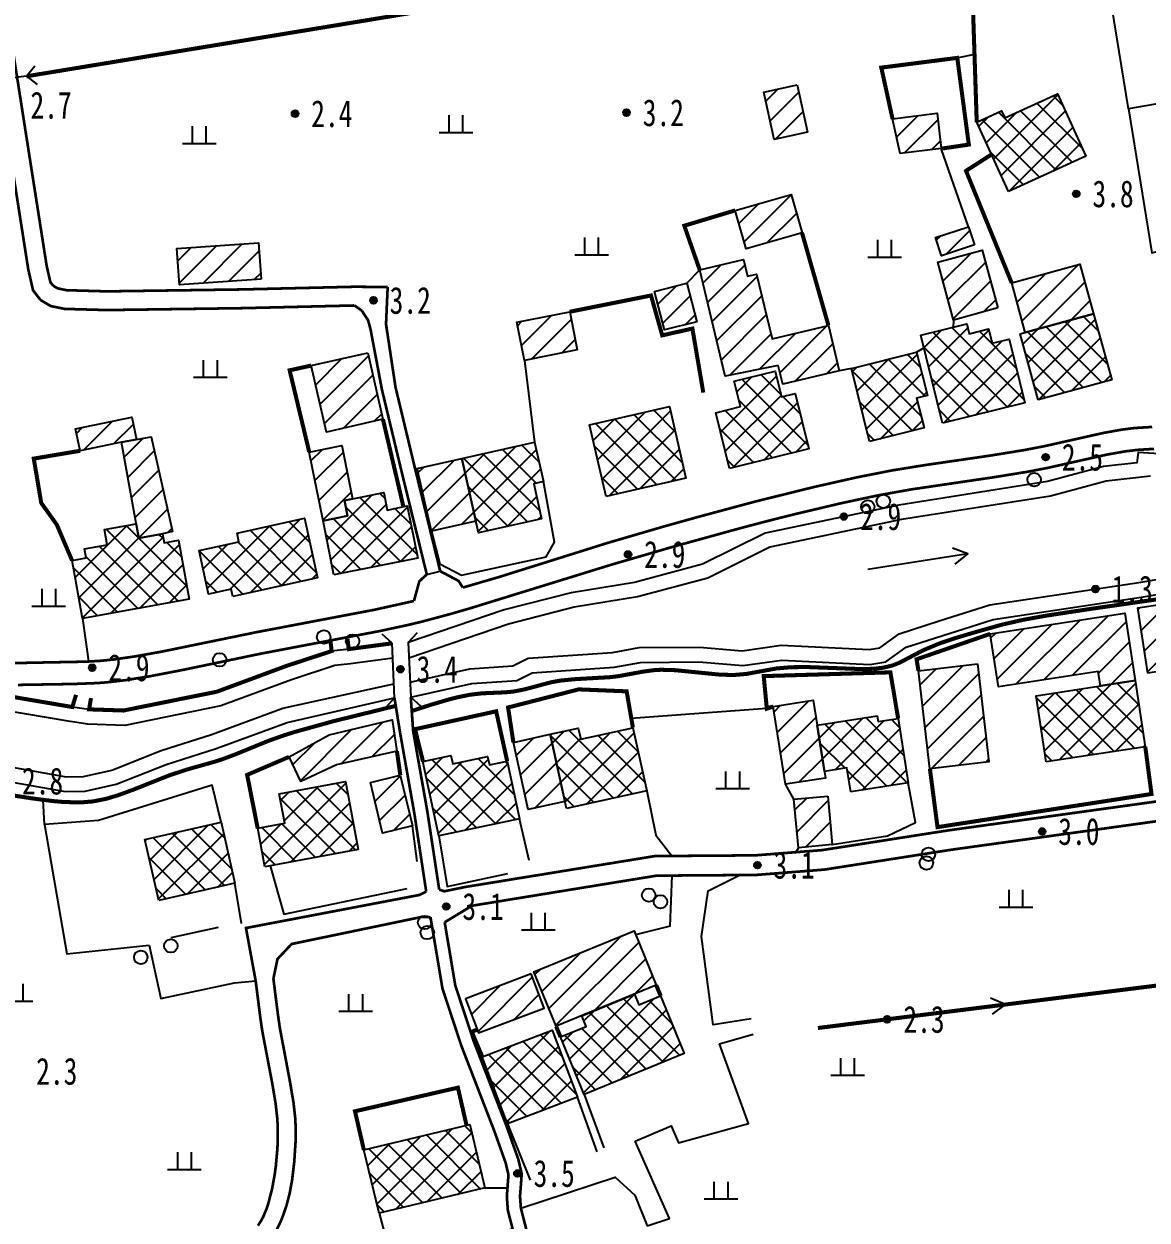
# Model space of a CAD drawing. Header units: metres. Extents: x 494039 to 619385, y 3351420 to 3402703.
# Drawn here: x 591315.2 to 591482, y 3392593.5 to 3392771.2 of the extents above; entities that cross this region are included whole.
import ezdxf
from ezdxf.enums import TextEntityAlignment as Align

# ---------------------------------------------------------------- set-up
doc = ezdxf.new("R2010")
doc.units = ezdxf.units.M
for name, pattern in [('2180', [0]), ('2430', [0]), ('2450', [0]), ('4410a', [0]), ('4430', [0]), ('8522', [0]), ('9610', [0])]:
    doc.linetypes.add(name, pattern=pattern)
for name, color, linetype in [('210100', 130, 'Continuous'), ('220200', 130, 'Continuous'), ('220900', 130, '2180'), ('261301', 141, 'Continuous'), ('310300', 8, 'Continuous'), ('310500', 8, 'Continuous'), ('380201', 8, '2430'), ('380202', 8, '2450'), ('420500', 8, 'Continuous'), ('430300', 8, 'Continuous'), ('440100', 8, 'Continuous'), ('440300', 8, '4430'), ('510301', 8, 'Continuous'), ('720100', 8, 'Continuous'), ('760202', 8, '8522'), ('810100', 8, '9610'), ('810302', 8, 'Continuous')]:
    doc.layers.add(name, color=color, linetype=linetype)
pattern_1 = [(45, (0, 0), (-1.767766953, 1.767766953), []), (135, (0, 0), (-1.767766953, -1.767766953), [])]
pattern_2 = [(45, (0, 0), (-1.767766953, 1.767766953), [])]

# ---------------------------------------------------------------- blocks, each defined once
blk = doc.blocks.new('gc170')
at = {"linetype": 'Continuous'}
blk.add_circle((0, 0), 0.5, dxfattribs=at)
blk = doc.blocks.new('gu')
at = {"flags": 128}
for points in [[(3.75, 0), (-3.75, 0)], [(2.711, -0.6), (3.75, 0), (3.75, 0), (2.711, 0.6)]]:
    blk.add_lwpolyline(points, dxfattribs=at)
blk = doc.blocks.new('p_point')
for radius in [0.25, 0.2, 0.15, 0.1, 0.05]:
    blk.add_circle((0, 0), radius)
blk.add_point((0, 0))
blk = doc.blocks.new('vm')
at = {"linetype": 'Continuous'}
for p, q in [((-0.5, 0), (-0.5, 1.3)), ((0.5, 1.3), (0.5, 0)), ((1.25, 0), (-1.25, 0))]:
    blk.add_line(p, q, dxfattribs=at)
blk = doc.blocks.new('1-3&1-4')
at = {"layer": '310300', "linetype": 'Continuous'}
h = blk.add_hatch(dxfattribs=at)
h.set_pattern_fill('ANSI31', color=8, scale=20, style=0)
h.set_pattern_definition(pattern_2)
h.paths.add_polyline_path([(591429.9775, 3392762.1086), (591431.5265, 3392755.093), (591426.5892, 3392754.0029), (591425.0402, 3392761.0185)])
h = blk.add_hatch(dxfattribs=at)
h.set_pattern_fill('ANSI31', color=8, scale=20, style=0)
h.set_pattern_definition(pattern_2)
h.paths.add_polyline_path([(591451.3815, 3392752.6214), (591445.3096, 3392751.9119), (591444.1626, 3392757.0342), (591450.7637, 3392757.9084)])
h = blk.add_hatch(dxfattribs=at)
h.set_pattern_fill('ANSI31', color=8, scale=20, style=0)
h.set_pattern_definition(pattern_2)
h.paths.add_polyline_path([(591430.7201, 3392740.1102), (591422.4271, 3392737.7337), (591420.7889, 3392743.4505), (591429.0819, 3392745.8269)])
h = blk.add_hatch(dxfattribs=at)
h.set_pattern_fill('ANSI31', color=8, scale=20, style=0)
h.set_pattern_definition(pattern_2)
h.paths.add_polyline_path([(591456.3212, 3392738.3217), (591451.4152, 3392736.7131), (591450.5279, 3392739.4191), (591455.434, 3392741.0277)])
h = blk.add_hatch(dxfattribs=at)
h.set_pattern_fill('ANSI31', color=8, scale=20, style=0)
h.set_pattern_definition(pattern_2)
h.paths.add_polyline_path([(591350.3838, 3392733.2399), (591338.235, 3392732.4117), (591337.8668, 3392737.8134), (591350.0155, 3392738.6416)])
h = blk.add_hatch(dxfattribs=at)
h.set_pattern_fill('ANSI31', color=8, scale=20, style=0)
h.set_pattern_definition(pattern_2)
h.paths.add_polyline_path([(591427.1808, 3392720.4188), (591419.2921, 3392718.8261), (591415.5241, 3392734.6), (591422.0128, 3392736.15), (591422.6061, 3392733.6661), (591423.9637, 3392733.9903), (591426.2652, 3392724.3555), (591434.6395, 3392726.3559), (591436.2439, 3392719.6392), (591427.8462, 3392717.6332)])
h = blk.add_hatch(dxfattribs=at)
h.set_pattern_fill('ANSI31', color=8, scale=20, style=0)
h.set_pattern_definition(pattern_2)
h.paths.add_polyline_path([(591459.8114, 3392728.9576), (591453.1977, 3392727.1635), (591450.8721, 3392735.7366), (591457.4858, 3392737.5307)])
h = blk.add_hatch(dxfattribs=at)
h.set_pattern_fill('ANSI31', color=8, scale=20, style=0)
h.set_pattern_definition(pattern_2)
h.paths.add_polyline_path([(591474.0155, 3392728.1), (591463.8799, 3392725.3169), (591461.8579, 3392732.6806), (591471.9935, 3392735.4637)])
h = blk.add_hatch(dxfattribs=at)
h.set_pattern_fill('ANSI31', color=8, scale=20, style=0)
h.set_pattern_definition(pattern_2)
h.paths.add_polyline_path([(591413.6115, 3392732.6437), (591415.0879, 3392726.9207), (591410.3009, 3392725.6858), (591408.8244, 3392731.4088)])
h = blk.add_hatch(dxfattribs=at)
h.set_pattern_fill('ANSI31', color=8, scale=20, style=0)
h.set_pattern_definition(pattern_2)
h.paths.add_polyline_path([(591397.3352, 3392722.7388), (591389.4854, 3392721.1783), (591388.3613, 3392726.8328), (591396.2111, 3392728.3933)])
h = blk.add_hatch(dxfattribs=at)
h.set_pattern_fill('ANSI31', color=8, scale=20, style=0)
h.set_pattern_definition(pattern_2)
h.paths.add_polyline_path([(591366.2292, 3392722.3094), (591368.476, 3392712.4165), (591360.0844, 3392710.5106), (591357.8376, 3392720.4035)])
h = blk.add_hatch(dxfattribs=at)
h.set_pattern_fill('ANSI31', color=8, scale=20, style=0)
h.set_pattern_definition(pattern_2)
h.paths.add_polyline_path([(591331.8717, 3392709.41), (591329.6253, 3392709.0015), (591323.5024, 3392707.741), (591322.8271, 3392711.0213), (591331.1858, 3392712.742)])
h = blk.add_hatch(dxfattribs=at)
h.set_pattern_fill('ANSI31', color=8, scale=20, style=0)
h.set_pattern_definition(pattern_2)
h.paths.add_polyline_path([(591332.2132, 3392694.7725), (591329.6253, 3392709.0015), (591334.0479, 3392709.8058), (591337.2306, 3392695.754), (591335.7246, 3392695.4111)])
h = blk.add_hatch(dxfattribs=at)
h.set_pattern_fill('ANSI31', color=8, scale=20, style=0)
h.set_pattern_definition(pattern_2)
h.paths.add_polyline_path([(591362.7673, 3392700.3659), (591363.227, 3392698.0734), (591359.5755, 3392697.3412), (591357.527, 3392707.5569), (591362.3447, 3392708.523), (591363.9335, 3392700.5998)])
h = blk.add_hatch(dxfattribs=at)
h.set_pattern_fill('ANSI31', color=8, scale=20, style=0)
h.set_pattern_definition(pattern_2)
h.paths.add_polyline_path([(591382.2657, 3392697.2934), (591375.6615, 3392695.8161), (591373.5807, 3392705.118), (591380.1849, 3392706.5953)])
h = blk.add_hatch(dxfattribs=at)
h.set_pattern_fill('ANSI31', color=8, scale=20, style=0)
h.set_pattern_definition(pattern_2)
h.paths.add_polyline_path([(591482.1015, 3392674.7248), (591480.6136, 3392684.4135), (591490.361, 3392685.9105), (591491.6707, 3392677.3824), (591485.7191, 3392676.4684), (591485.8973, 3392675.3078)])
h = blk.add_hatch(dxfattribs=at)
h.set_pattern_fill('ANSI31', color=8, scale=20, style=0)
h.set_pattern_definition(pattern_2)
h.paths.add_polyline_path([(591475.0377, 3392672.8091), (591474.7037, 3392674.9805), (591459.8809, 3392672.7), (591458.6735, 3392680.548), (591478.6438, 3392683.6204), (591480.1853, 3392673.6011)])
h = blk.add_hatch(dxfattribs=at)
h.set_pattern_fill('ANSI31', color=8, scale=20, style=0)
h.set_pattern_definition(pattern_2)
h.paths.add_polyline_path([(591456.7553, 3392676.0799), (591458.4574, 3392661.5203), (591449.7114, 3392660.4979), (591448.0093, 3392675.0575)])
h = blk.add_hatch(dxfattribs=at)
h.set_pattern_fill('ANSI31', color=8, scale=20, style=0)
h.set_pattern_definition(pattern_2)
h.paths.add_polyline_path([(591432.9557, 3392666.9863), (591434.1873, 3392659.1234), (591428.2672, 3392658.1962), (591426.4551, 3392669.7656), (591432.3751, 3392670.6929)])
h = blk.add_hatch(dxfattribs=at)
h.set_pattern_fill('ANSI31', color=8, scale=20, style=0)
h.set_pattern_definition(pattern_2)
h.paths.add_polyline_path([(591354.5342, 3392662.2726), (591360.5068, 3392665.5496), (591369.8371, 3392667.7535), (591370.5481, 3392663.1249), (591361.5824, 3392661.0896), (591356.2915, 3392658.6092)])
h = blk.add_hatch(dxfattribs=at)
h.set_pattern_fill('ANSI31', color=8, scale=20, style=0)
h.set_pattern_definition(pattern_2)
h.paths.add_polyline_path([(591393.3085, 3392665.6297), (591395.5104, 3392655.6356), (591390.0494, 3392654.4324), (591387.8475, 3392664.4265)])
h = blk.add_hatch(dxfattribs=at)
h.set_pattern_fill('ANSI31', color=8, scale=20, style=0)
h.set_pattern_definition(pattern_2)
h.paths.add_polyline_path([(591371.0535, 3392659.5555), (591372.8757, 3392652.0419), (591368.4276, 3392650.9631), (591366.6054, 3392658.4768)])
h = blk.add_hatch(dxfattribs=at)
h.set_pattern_fill('ANSI31', color=8, scale=20, style=0)
h.set_pattern_definition(pattern_2)
h.paths.add_polyline_path([(591434.5373, 3392656.4459), (591435.2145, 3392649.2438), (591430.1956, 3392648.7719), (591429.5184, 3392655.974)])
h = blk.add_hatch(dxfattribs=at)
h.set_pattern_fill('ANSI31', color=8, scale=20, style=0)
h.set_pattern_definition(pattern_2)
h.paths.add_polyline_path([(591394.1971, 3392622.248), (591390.8846, 3392630.3387), (591405.7631, 3392636.4304), (591409.0757, 3392628.3397)])
h = blk.add_hatch(dxfattribs=at)
h.set_pattern_fill('ANSI31', color=8, scale=20, style=0)
h.set_pattern_definition(pattern_2)
h.paths.add_polyline_path([(591390.4688, 3392630.0273), (591380.745, 3392626.3553), (591382.6706, 3392621.2562), (591392.3943, 3392624.9282)])
at = {"layer": '310500', "linetype": 'Continuous'}
h = blk.add_hatch(dxfattribs=at)
h.set_pattern_fill('ANSI37', color=8, scale=20, style=0)
h.set_pattern_definition(pattern_1)
h.paths.add_polyline_path([(591461.367, 3392746.2691), (591456.6659, 3392756.5478), (591460.3554, 3392758.2353), (591460.8351, 3392757.1864), (591468.6387, 3392760.7554), (591472.8601, 3392751.5256)])
h = blk.add_hatch(dxfattribs=at)
h.set_pattern_fill('ANSI37', color=8, scale=20, style=0)
h.set_pattern_definition(pattern_1)
h.paths.add_polyline_path([(591465.7943, 3392715.3053), (591463.1038, 3392725.1038), (591474.0155, 3392728.1), (591476.706, 3392718.3016)])
h = blk.add_hatch(dxfattribs=at)
h.set_pattern_fill('ANSI37', color=8, scale=20, style=0)
h.set_pattern_definition(pattern_1)
h.paths.add_polyline_path([(591451.5983, 3392711.8248), (591448.3446, 3392724.8932), (591455.2005, 3392726.6001), (591455.5654, 3392725.1343), (591458.4304, 3392725.8476), (591458.9594, 3392723.723), (591461.4638, 3392724.3465), (591463.8235, 3392714.8685)])
h = blk.add_hatch(dxfattribs=at)
h.set_pattern_fill('ANSI37', color=8, scale=20, style=0)
h.set_pattern_definition(pattern_1)
h.paths.add_polyline_path([(591440.7629, 3392709.1271), (591438.0655, 3392719.9615), (591447.7329, 3392722.3683), (591449.3293, 3392715.9564), (591447.7367, 3392715.5599), (591448.8377, 3392711.1375)])
h = blk.add_hatch(dxfattribs=at)
h.set_pattern_fill('ANSI37', color=8, scale=20, style=0)
h.set_pattern_definition(pattern_1)
h.paths.add_polyline_path([(591419.9293, 3392705.1332), (591417.8988, 3392713.404), (591421.5921, 3392714.3107), (591420.6606, 3392718.105), (591426.708, 3392719.5897), (591427.6459, 3392715.7693), (591429.7043, 3392716.2747), (591431.7284, 3392708.03)])
h = blk.add_hatch(dxfattribs=at)
h.set_pattern_fill('ANSI37', color=8, scale=20, style=0)
h.set_pattern_definition(pattern_1)
h.paths.add_polyline_path([(591401.6028, 3392700.9528), (591399.1592, 3392711.575), (591411.0212, 3392714.3038), (591413.4648, 3392703.6816)])
h = blk.add_hatch(dxfattribs=at)
h.set_pattern_fill('ANSI37', color=8, scale=20, style=0)
h.set_pattern_definition(pattern_1)
h.paths.add_polyline_path([(591380.1849, 3392706.5953), (591390.9982, 3392709.0142), (591392.3079, 3392703.1591), (591390.8656, 3392702.8364), (591392.0285, 3392697.638), (591382.6576, 3392695.5417)])
h = blk.add_hatch(dxfattribs=at)
h.set_pattern_fill('ANSI37', color=8, scale=20, style=0)
h.set_pattern_definition(pattern_1)
h.paths.add_polyline_path([(591361.1883, 3392689.2987), (591359.5755, 3392697.3412), (591363.227, 3392698.0734), (591362.7673, 3392700.3659), (591368.6046, 3392701.5364), (591369.124, 3392698.9462), (591372.0904, 3392699.541), (591373.6434, 3392691.7963)])
h = blk.add_hatch(dxfattribs=at)
h.set_pattern_fill('ANSI37', color=8, scale=20, style=0)
h.set_pattern_definition(pattern_1)
h.paths.add_polyline_path([(591323.869, 3392682.8398), (591322.303, 3392691.4501), (591324.3749, 3392691.8269), (591324.1299, 3392693.1735), (591327.5374, 3392693.7932), (591327.1258, 3392696.0563), (591331.8243, 3392696.9108), (591332.2132, 3392694.7725), (591335.7246, 3392695.4111), (591335.9693, 3392694.0658), (591338.1067, 3392694.4546), (591339.6957, 3392685.7183)])
h = blk.add_hatch(dxfattribs=at)
h.set_pattern_fill('ANSI37', color=8, scale=20, style=0)
h.set_pattern_definition(pattern_1)
h.paths.add_polyline_path([(591346.1914, 3392686.1032), (591345.9506, 3392687.1938), (591342.5889, 3392686.4517), (591341.1641, 3392692.9063), (591347.082, 3392694.2127), (591346.7981, 3392695.4989), (591356.8159, 3392697.7102), (591358.7654, 3392688.8788)])
h = blk.add_hatch(dxfattribs=at)
h.set_pattern_fill('ANSI37', color=8, scale=20, style=0)
h.set_pattern_definition(pattern_1)
h.paths.add_polyline_path([(591466.9793, 3392661.5233), (591465.4695, 3392671.3371), (591480.1853, 3392673.6011), (591481.6951, 3392663.7873)])
h = blk.add_hatch(dxfattribs=at)
h.set_pattern_fill('ANSI37', color=8, scale=20, style=0)
h.set_pattern_definition(pattern_1)
h.paths.add_polyline_path([(591437.9445, 3392657.0581), (591437.3832, 3392660.6417), (591434.0317, 3392660.1168), (591432.9557, 3392666.9863), (591441.8825, 3392668.3845), (591442.0181, 3392667.5188), (591444.988, 3392667.9839), (591446.4897, 3392658.3965)])
h = blk.add_hatch(dxfattribs=at)
h.set_pattern_fill('ANSI37', color=8, scale=20, style=0)
h.set_pattern_definition(pattern_1)
h.paths.add_polyline_path([(591395.7414, 3392654.5873), (591393.3085, 3392665.6297), (591397.4812, 3392666.5491), (591397.8447, 3392664.8996), (591405.6019, 3392666.6087), (591407.6714, 3392657.2158)])
h = blk.add_hatch(dxfattribs=at)
h.set_pattern_fill('ANSI37', color=8, scale=20, style=0)
h.set_pattern_definition(pattern_1)
h.paths.add_polyline_path([(591376.7607, 3392650.5352), (591374.4213, 3392661.5894), (591378.5807, 3392662.4697), (591378.8375, 3392661.2566), (591384.0208, 3392662.3535), (591384.2924, 3392661.0705), (591386.9281, 3392661.6283), (591388.7393, 3392653.0703)])
h = blk.add_hatch(dxfattribs=at)
h.set_pattern_fill('ANSI37', color=8, scale=20, style=0)
h.set_pattern_definition(pattern_1)
h.paths.add_polyline_path([(591350.9432, 3392645.9371), (591349.872, 3392651.6652), (591353.8949, 3392652.4175), (591353.0771, 3392656.7908), (591362.8909, 3392658.6261), (591364.7799, 3392648.5246)])
h = blk.add_hatch(dxfattribs=at)
h.set_pattern_fill('ANSI37', color=8, scale=20, style=0)
h.set_pattern_definition(pattern_1)
h.paths.add_polyline_path([(591335.1819, 3392640.9437), (591333.1317, 3392650.0224), (591344.4328, 3392652.5744), (591346.483, 3392643.4957)])
h = blk.add_hatch(dxfattribs=at)
h.set_pattern_fill('ANSI37', color=8, scale=20, style=0)
h.set_pattern_definition(pattern_1)
h.paths.add_polyline_path([(591398.3505, 3392612.1036), (591394.8425, 3392620.6718), (591398.6486, 3392622.2301), (591398.0032, 3392623.8064), (591405.8214, 3392627.0074), (591406.4668, 3392625.4311), (591409.721, 3392626.7635), (591413.2291, 3392618.1953)])
h = blk.add_hatch(dxfattribs=at)
h.set_pattern_fill('ANSI37', color=8, scale=20, style=0)
h.set_pattern_definition(pattern_1)
h.paths.add_polyline_path([(591397.3864, 3392611.7089), (591386.9869, 3392607.7817), (591383.2313, 3392617.7267), (591393.6308, 3392621.6539)])
h = blk.add_hatch(dxfattribs=at)
h.set_pattern_fill('ANSI37', color=8, scale=20, style=0)
h.set_pattern_definition(pattern_1)
h.paths.add_polyline_path([(591383.6293, 3392598.2327), (591367.8902, 3392594.4734), (591365.6414, 3392603.8883), (591381.3806, 3392607.6476)])
at = {"layer": '210100', "color": 141, "linetype": 'Continuous', "flags": 128}
for points in [[(591369.9207, 3392676.9339), (591363.6568, 3392676.0976), (591361.33, 3392675.8296), (591354.9038, 3392673.721), (591344.417, 3392669.8342), (591330.1248, 3392666.9539), (591324.6376, 3392667.1374), (591322.0035, 3392667.5082), (591311.7843, 3392669.2402), (591306.0108, 3392668.7735), (591291.3622, 3392666.4161), (591282.6309, 3392666.9159), (591273.9683, 3392665.1404), (591255.2842, 3392664.435), (591253.0098, 3392664.9128), (591247.5099, 3392666.3405), (591247.8985, 3392668.1393), (591239.8825, 3392671.631), (591233.6925, 3392677.5109), (591228.8373, 3392700.7361), (591231.0941, 3392705.8697), (591232.0724, 3392712.6836)], [(591372.5041, 3392673.376), (591381.3587, 3392675.3754), (591387.76, 3392675.8044), (591390.0321, 3392676.9442), (591402.5722, 3392677.7968), (591406.5383, 3392678.4997), (591415.4736, 3392678.5906), (591421.8424, 3392678.0432), (591427.6076, 3392678.8578), (591440.6881, 3392678.2219), (591442.2847, 3392678.4793), (591445.1588, 3392680.5357), (591451.084, 3392682.464), (591458.5925, 3392684.8351), (591480.7269, 3392688.1772), (591499.3953, 3392691.3508)], [(591482.4707, 3392703.9857), (591475.8874, 3392703.2453), (591467.6176, 3392701.008), (591445.4719, 3392697.5158), (591425.9472, 3392693.4199), (591416.738, 3392688.8412), (591406.296, 3392686.0369), (591396.8627, 3392684.5077), (591387.1066, 3392682.0012), (591372.3434, 3392676.959)], [(591244.7539, 3392656.685), (591254.0573, 3392659.4283), (591276.469, 3392661.8723), (591286.0298, 3392661.4291), (591290.9651, 3392660.5753), (591306.1883, 3392662.0473), (591321.4333, 3392659.3125), (591324.0054, 3392659.3538), (591328.2193, 3392660.3143), (591335.528, 3392663.2061), (591343.0058, 3392665.6068), (591353.6047, 3392669.5138), (591370.0915, 3392673.1258)]]:
    blk.add_lwpolyline(points, dxfattribs=at)
at = {"layer": '220200', "color": 141, "linetype": 'Continuous', "const_width": 0.6, "flags": 128}
for points in [[(591610.5376, 3392804.6706), (591608.8585, 3392780.144), (591548.1343, 3392778.0917), (591539.9577, 3392777.5614), (591540.6008, 3392792.4112), (591468.6943, 3392788.2431), (591416.573, 3392780.0134), (591315.5323, 3392763.3715)], [(591505.5704, 3392622.009), (591493.2359, 3392619.4966), (591492.1349, 3392629.3979), (591433.0763, 3392621.9983)]]:
    blk.add_lwpolyline(points, dxfattribs=at)
at = {"layer": '220900', "color": 141, "linetype": 'Continuous'}
for q in [(591316.7618, 3392764.949), (591317.1098, 3392762.142)]:
    blk.add_line((591315.5323, 3392763.3715), q, dxfattribs=at)
at = {"layer": '220900', "color": 141, "linetype": '2180', "elevation": 2.7949, "flags": 128}
blk.add_lwpolyline([(591315.5323, 3392763.3715), (591310.7351, 3392762.7767)], dxfattribs=at)
at = {"layer": '310300', "color": 8, "linetype": 'Continuous', "flags": 128}
for points, elevation in [([(591429.9775, 3392762.1086), (591431.5265, 3392755.093), (591426.5892, 3392754.0029), (591425.0402, 3392761.0185)], 6.5126), ([(591430.7201, 3392740.1102), (591422.4271, 3392737.7337), (591420.7889, 3392743.4505), (591429.0819, 3392745.8269)], 6.7105), ([(591456.3212, 3392738.3217), (591451.4152, 3392736.7131), (591450.5279, 3392739.4191), (591455.434, 3392741.0277)], 6.5126), ([(591459.8114, 3392728.9576), (591453.1977, 3392727.1635), (591450.8721, 3392735.7366), (591457.4858, 3392737.5307)], 6.5126), ([(591413.6115, 3392732.6437), (591415.0879, 3392726.9207), (591410.3009, 3392725.6858), (591408.8244, 3392731.4088)], 6.5364), ([(591362.7673, 3392700.3659), (591363.227, 3392698.0734), (591359.5755, 3392697.3412), (591357.527, 3392707.5569), (591362.3447, 3392708.523), (591363.9335, 3392700.5998)], 7.0305), ([(591382.2657, 3392697.2934), (591375.6615, 3392695.8161), (591373.5807, 3392705.118), (591380.1849, 3392706.5953)], 6.9055), ([(591456.7553, 3392676.0799), (591458.4574, 3392661.5203), (591449.7114, 3392660.4979), (591448.0093, 3392675.0575)], 6.5587), ([(591371.0535, 3392659.5555), (591372.8757, 3392652.0419), (591368.4276, 3392650.9631), (591366.6054, 3392658.4768)], 6.3827), ([(591394.1971, 3392622.248), (591390.8846, 3392630.3387), (591405.7631, 3392636.4304), (591409.0757, 3392628.3397)], 6.9041), ([(591390.4688, 3392630.0273), (591380.745, 3392626.3553), (591382.6706, 3392621.2562), (591392.3943, 3392624.9282)], 6.4815)]:
    blk.add_lwpolyline(points, close=True, dxfattribs=dict(at, elevation=elevation))
for points in [[(591451.3815, 3392752.6214), (591445.3096, 3392751.9119), (591444.1626, 3392757.0342), (591450.7637, 3392757.9084)], [(591350.3838, 3392733.2399), (591338.235, 3392732.4117), (591337.8668, 3392737.8134), (591350.0155, 3392738.6416)], [(591427.1808, 3392720.4188), (591419.2921, 3392718.8261), (591415.5241, 3392734.6), (591422.0128, 3392736.15), (591422.6061, 3392733.6661), (591423.9637, 3392733.9903), (591426.2652, 3392724.3555), (591434.6395, 3392726.3559), (591436.2439, 3392719.6392), (591427.8462, 3392717.6332)], [(591474.0155, 3392728.1), (591463.8799, 3392725.3169), (591461.8579, 3392732.6806), (591471.9935, 3392735.4637)], [(591397.3352, 3392722.7388), (591389.4854, 3392721.1783), (591388.3613, 3392726.8328), (591396.2111, 3392728.3933)], [(591366.2292, 3392722.3094), (591368.476, 3392712.4165), (591360.0844, 3392710.5106), (591357.8376, 3392720.4035)], [(591331.8717, 3392709.41), (591329.6253, 3392709.0015), (591323.5024, 3392707.741), (591322.8271, 3392711.0213), (591331.1858, 3392712.742)], [(591332.2132, 3392694.7725), (591329.6253, 3392709.0015), (591334.0479, 3392709.8058), (591337.2306, 3392695.754), (591335.7246, 3392695.4111)], [(591482.1015, 3392674.7248), (591480.6136, 3392684.4135), (591490.361, 3392685.9105), (591491.6707, 3392677.3824), (591485.7191, 3392676.4684), (591485.8973, 3392675.3078)], [(591475.0377, 3392672.8091), (591474.7037, 3392674.9805), (591459.8809, 3392672.7), (591458.6735, 3392680.548), (591478.6438, 3392683.6204), (591480.1853, 3392673.6011)], [(591432.9557, 3392666.9863), (591434.1873, 3392659.1234), (591428.2672, 3392658.1962), (591426.4551, 3392669.7656), (591432.3751, 3392670.6929)], [(591354.5342, 3392662.2726), (591360.5068, 3392665.5496), (591369.8371, 3392667.7535), (591370.5481, 3392663.1249), (591361.5824, 3392661.0896), (591356.2915, 3392658.6092)], [(591393.3085, 3392665.6297), (591395.5104, 3392655.6356), (591390.0494, 3392654.4324), (591387.8475, 3392664.4265)], [(591434.5373, 3392656.4459), (591435.2145, 3392649.2438), (591430.1956, 3392648.7719), (591429.5184, 3392655.974)]]:
    blk.add_lwpolyline(points, close=True, dxfattribs=at)
at = {"layer": '310500', "color": 8, "linetype": 'Continuous', "flags": 128}
for points in [[(591461.367, 3392746.2691), (591456.6659, 3392756.5478), (591460.3554, 3392758.2353), (591460.8351, 3392757.1864), (591468.6387, 3392760.7554), (591472.8601, 3392751.5256)], [(591451.5983, 3392711.8248), (591448.3446, 3392724.8932), (591455.2005, 3392726.6001), (591455.5654, 3392725.1343), (591458.4304, 3392725.8476), (591458.9594, 3392723.723), (591461.4638, 3392724.3465), (591463.8235, 3392714.8685)], [(591440.7629, 3392709.1271), (591438.0655, 3392719.9615), (591447.7329, 3392722.3683), (591449.3293, 3392715.9564), (591447.7367, 3392715.5599), (591448.8377, 3392711.1375)], [(591419.9293, 3392705.1332), (591417.8988, 3392713.404), (591421.5921, 3392714.3107), (591420.6606, 3392718.105), (591426.708, 3392719.5897), (591427.6459, 3392715.7693), (591429.7043, 3392716.2747), (591431.7284, 3392708.03)], [(591401.6028, 3392700.9528), (591399.1592, 3392711.575), (591411.0212, 3392714.3038), (591413.4648, 3392703.6816)], [(591376.7607, 3392650.5352), (591374.4213, 3392661.5894), (591378.5807, 3392662.4697), (591378.8375, 3392661.2566), (591384.0208, 3392662.3535), (591384.2924, 3392661.0705), (591386.9281, 3392661.6283), (591388.7393, 3392653.0703)], [(591350.9432, 3392645.9371), (591349.872, 3392651.6652), (591353.8949, 3392652.4175), (591353.0771, 3392656.7908), (591362.8909, 3392658.6261), (591364.7799, 3392648.5246)], [(591335.1819, 3392640.9437), (591333.1317, 3392650.0224), (591344.4328, 3392652.5744), (591346.483, 3392643.4957)], [(591398.3505, 3392612.1036), (591394.8425, 3392620.6718), (591398.6486, 3392622.2301), (591398.0032, 3392623.8064), (591405.8214, 3392627.0074), (591406.4668, 3392625.4311), (591409.721, 3392626.7635), (591413.2291, 3392618.1953)], [(591397.3864, 3392611.7089), (591386.9869, 3392607.7817), (591383.2313, 3392617.7267), (591393.6308, 3392621.6539)]]:
    blk.add_lwpolyline(points, close=True, dxfattribs=at)
for points, elevation in [([(591465.7943, 3392715.3053), (591463.1038, 3392725.1038), (591474.0155, 3392728.1), (591476.706, 3392718.3016)], 11.4784), ([(591380.1849, 3392706.5953), (591390.9982, 3392709.0142), (591392.3079, 3392703.1591), (591390.8656, 3392702.8364), (591392.0285, 3392697.638), (591382.6576, 3392695.5417)], 14.7216), ([(591361.1883, 3392689.2987), (591359.5755, 3392697.3412), (591363.227, 3392698.0734), (591362.7673, 3392700.3659), (591368.6046, 3392701.5364), (591369.124, 3392698.9462), (591372.0904, 3392699.541), (591373.6434, 3392691.7963)], 14.7216), ([(591323.869, 3392682.8398), (591322.303, 3392691.4501), (591324.3749, 3392691.8269), (591324.1299, 3392693.1735), (591327.5374, 3392693.7932), (591327.1258, 3392696.0563), (591331.8243, 3392696.9108), (591332.2132, 3392694.7725), (591335.7246, 3392695.4111), (591335.9693, 3392694.0658), (591338.1067, 3392694.4546), (591339.6957, 3392685.7183)], 11.9235), ([(591346.1914, 3392686.1032), (591345.9506, 3392687.1938), (591342.5889, 3392686.4517), (591341.1641, 3392692.9063), (591347.082, 3392694.2127), (591346.7981, 3392695.4989), (591356.8159, 3392697.7102), (591358.7654, 3392688.8788)], 11.9235), ([(591466.9793, 3392661.5233), (591465.4695, 3392671.3371), (591480.1853, 3392673.6011), (591481.6951, 3392663.7873)], 14.9717), ([(591437.9445, 3392657.0581), (591437.3832, 3392660.6417), (591434.0317, 3392660.1168), (591432.9557, 3392666.9863), (591441.8825, 3392668.3845), (591442.0181, 3392667.5188), (591444.988, 3392667.9839), (591446.4897, 3392658.3965)], 13.7884), ([(591395.7414, 3392654.5873), (591393.3085, 3392665.6297), (591397.4812, 3392666.5491), (591397.8447, 3392664.8996), (591405.6019, 3392666.6087), (591407.6714, 3392657.2158)], 11.8565), ([(591383.6293, 3392598.2327), (591367.8902, 3392594.4734), (591365.6414, 3392603.8883), (591381.3806, 3392607.6476)], 11.4159)]:
    blk.add_lwpolyline(points, close=True, dxfattribs=dict(at, elevation=elevation))
at = {"layer": '380201', "color": 8, "linetype": '2430', "const_width": 0.6, "flags": 128}
for points in [[(591456.9412, 3392775.5332), (591457.057, 3392773.7306), (591456.1039, 3392773.5757), (591456.6659, 3392756.5478)], [(591451.3815, 3392752.6214), (591455.4885, 3392753.225), (591453.7744, 3392766.1065), (591442.4905, 3392764.6592), (591444.1626, 3392757.0342)], [(591458.8563, 3392751.7586), (591455.0731, 3392749.3285), (591461.8579, 3392732.6806)], [(591420.7889, 3392743.4505), (591413.2312, 3392741.1771), (591415.5241, 3392734.6)], [(591434.6395, 3392726.3559), (591430.7201, 3392740.1102)], [(591323.5024, 3392707.741), (591316.6149, 3392706.5817), (591317.7241, 3392699.9921), (591320.0327, 3392696.7681), (591322.303, 3392691.4501)], [(591325.1097, 3392671.002), (591324.8283, 3392669.3322), (591329.9418, 3392669.1612), (591343.8137, 3392671.9569), (591354.1783, 3392675.7983), (591360.8564, 3392677.9896), (591360.6608, 3392679.5823)], [(591458.6735, 3392680.548), (591447.7294, 3392676.7685), (591448.0093, 3392675.0575)], [(591444.988, 3392667.9839), (591443.8427, 3392674.8294), (591425.029, 3392674.2706), (591425.4879, 3392669.4383), (591426.4551, 3392669.7656)], [(591371.0535, 3392659.5555), (591370.5481, 3392663.1249)], [(591449.7114, 3392660.4979), (591450.8396, 3392651.8359), (591482.6229, 3392656.7597), (591481.6951, 3392663.7873)], [(591354.5342, 3392662.2726), (591348.3054, 3392659.6001), (591349.872, 3392651.6652)]]:
    blk.add_lwpolyline(points, dxfattribs=at)
for points, elevation in [([(591416.0543, 3392716.3846), (591414.4331, 3392725.8972), (591409.9534, 3392724.8872), (591408.2889, 3392730.8079), (591396.2111, 3392728.3933)], 6.5364), ([(591357.8376, 3392720.4035), (591354.6155, 3392719.6968), (591357.527, 3392707.5569)], 6.9055), ([(591371.5164, 3392699.4259), (591368.476, 3392712.4165)], 6.9948), ([(591363.2183, 3392679.8192), (591363.3854, 3392678.2809), (591369.8218, 3392679.1402)], 4.3708), ([(591405.6019, 3392666.6087), (591404.6649, 3392672.0082), (591397.541, 3392672.3012), (591387.0621, 3392669.6079), (591387.8475, 3392664.4265)], 5.3036), ([(591272.5947, 3392667.9441), (591282.4702, 3392669.1287), (591291.249, 3392668.6262), (591305.747, 3392670.9593), (591311.881, 3392671.4552), (591322.3408, 3392669.6824), (591322.8929, 3392671.4941)], 4.6298), ([(591386.9281, 3392661.6283), (591385.2899, 3392669.0424), (591373.2399, 3392666.3874), (591374.4213, 3392661.5894)], 5.512), ([(591409.721, 3392626.7635), (591409.0757, 3392628.3397)], 6.9041), ([(591394.1971, 3392622.248), (591394.8425, 3392620.6718)], 6.9041), ([(591382.4767, 3392621.7695), (591381.664, 3392621.4331), (591383.2313, 3392617.7267)], 6.3332), ([(591380.8926, 3392607.531), (591379.605, 3392613.1374), (591364.3233, 3392609.6278), (591365.6414, 3392603.8883)], 6.6372)]:
    blk.add_lwpolyline(points, dxfattribs=dict(at, elevation=elevation))
at = {"layer": '380202', "color": 8, "linetype": '2450', "flags": 128}
for points, elevation in [([(591479.2261, 3392758.529), (591475.3599, 3392782.2961), (591467.9069, 3392782.2327)], 4.9408), ([(591390.1968, 3392646.8802), (591388.7393, 3392653.0703)], 4.3957), ([(591373.5612, 3392646.7253), (591372.8757, 3392652.0419)], 4.485), ([(591376.7607, 3392650.5352), (591378.0151, 3392643.0112), (591387.0008, 3392644.9612)], 4.3957), ([(591347.4853, 3392637.5365), (591346.483, 3392643.4957)], 4.418), ([(591337.0064, 3392635.4533), (591344.0742, 3392636.9764)], 4.418), ([(591400.2976, 3392603.5913), (591397.3864, 3392611.7089)], 3.9477), ([(591398.3505, 3392612.1036), (591401.262, 3392604.1756)], 4.0812)]:
    blk.add_lwpolyline(points, dxfattribs=dict(at, elevation=elevation))
for points in [[(591494.9555, 3392761.2753), (591479.2261, 3392758.529), (591482.6887, 3392737.1394), (591485.849, 3392737.9471)], [(591375.6615, 3392695.8161), (591376.9144, 3392690.9508), (591380.1574, 3392689.2682), (591392.7112, 3392691.9921), (591393.9661, 3392694.1709), (591392.3079, 3392703.1591)], [(591344.4328, 3392652.5744), (591343.0873, 3392658.0823), (591326.2058, 3392652.8452), (591318.2288, 3392652.2456), (591321.5383, 3392633.0259), (591333.75, 3392634.3245)], [(591435.2145, 3392649.2438), (591443.3938, 3392650.529), (591447.5611, 3392652.531), (591446.4897, 3392658.3965)], [(591351.7003, 3392646.0787), (591353.7387, 3392638.9223), (591372.0931, 3392642.7434)], [(591411.1282, 3392637.1467), (591405.996, 3392635.8616)], [(591423.1597, 3392623.3363), (591417.5429, 3392622.4519), (591415.7811, 3392635.6054)], [(591405.927, 3392605.1951), (591411.2925, 3392607.4596), (591412.3576, 3392604.9455), (591422.7671, 3392607.7985), (591418.4558, 3392619.6702), (591423.4758, 3392621.0875)], [(591386.9869, 3392607.7817), (591390.3404, 3392599.4024)]]:
    blk.add_lwpolyline(points, dxfattribs=at)
at = {"layer": '420500', "color": 8, "linetype": 'Continuous', "const_width": 0.4, "flags": 128}
for points in [[(591380.3411, 3392687.4219), (591385.804, 3392689.0186), (591401.7802, 3392694.0357), (591409.9527, 3392696.4264), (591414.9768, 3392697.8328), (591423.6791, 3392700.1779), (591432.4454, 3392702.3503), (591438.7518, 3392703.774), (591444.0517, 3392704.8201), (591449.0656, 3392705.6314), (591458.6671, 3392707.0277), (591463.6859, 3392707.8421), (591466.6835, 3392708.4204), (591475.6058, 3392710.4208), (591478.3202, 3392710.8996), (591480.1866, 3392711.1285), (591482.719, 3392711.2844)], [(591314.2575, 3392672.9638), (591322.5496, 3392673.1023), (591326.1227, 3392673.2436), (591327.4716, 3392673.3489), (591330.2158, 3392673.6677), (591333.8595, 3392674.2472), (591338.8535, 3392675.2096), (591350.2157, 3392677.5816), (591368.0011, 3392680.9648), (591372.2984, 3392681.8913), (591374.3184, 3392682.3772), (591378.4627, 3392683.488), (591381.4086, 3392684.341), (591402.5298, 3392690.8622), (591411.7334, 3392693.5355), (591421.2891, 3392696.1734), (591425.3976, 3392697.258), (591429.5079, 3392698.2942), (591436.4729, 3392699.9401), (591441.9956, 3392701.1176), (591446.9398, 3392702.0045), (591459.2591, 3392703.8211), (591464.2694, 3392704.6358), (591467.2577, 3392705.2143), (591476.0258, 3392707.1816), (591478.6935, 3392707.651), (591480.5274, 3392707.8753), (591483.0123, 3392708.0289)], [(591272.001, 3392674.1634), (591279.6228, 3392673.2633), (591283.5995, 3392672.9219), (591286.5822, 3392672.7989), (591289.9709, 3392672.8734), (591292.769, 3392673.1182), (591295.9568, 3392673.5635), (591298.532, 3392674.0275), (591304.9241, 3392675.3376), (591307.2256, 3392675.6862), (591308.6215, 3392675.8459), (591312.0281, 3392676.1164), (591314.0386, 3392676.2144), (591324.4783, 3392676.4207), (591326.4543, 3392676.5397), (591328.4835, 3392676.7436), (591331.639, 3392677.1949), (591335.6817, 3392677.9207), (591349.6018, 3392680.7791), (591367.2534, 3392684.1346), (591373.0771, 3392685.4284)], [(591370.1853, 3392671.0348), (591371.0244, 3392665.8362), (591373.1416, 3392653.8531), (591374.8995, 3392642.2672)], [(591372.6043, 3392671.1433), (591372.9651, 3392666.0761), (591375.0693, 3392654.1669), (591376.8324, 3392642.5489)], [(591376.8324, 3392642.5489), (591377.5973, 3392642.306), (591380.6676, 3392642.9438), (591408.8436, 3392647.5338), (591423.7758, 3392647.6477), (591433.6692, 3392648.418), (591452.5013, 3392651.3643), (591482.611, 3392655.5438), (591501.8977, 3392658.1508), (591511.0027, 3392659.7575)], [(591377.6446, 3392637.7056), (591381.6938, 3392640.1616), (591409.0975, 3392644.6258), (591423.8986, 3392644.7374), (591434.0077, 3392645.5245), (591452.9264, 3392648.4843), (591483.0061, 3392652.6597), (591502.3458, 3392655.2738), (591511.5086, 3392656.8908)], [(591349.5753, 3392628.9828), (591348.1316, 3392636.8507), (591373.8576, 3392641.7553), (591374.8995, 3392642.2672)], [(591352.2045, 3392629.3262), (591352.8134, 3392632.2493), (591354.9116, 3392634.4758), (591374.3308, 3392638.5169), (591375.5393, 3392638.4516)], [(591375.5393, 3392638.4516), (591377.319, 3392627.8383), (591380.1273, 3392619.3354), (591385.0058, 3392606.7239), (591386.7102, 3392601.9267), (591387.1166, 3392600.1808), (591386.8753, 3392596.9797), (591387.0263, 3392594.918), (591388.1275, 3392590.6096), (591392.852, 3392579.8772), (591405.0867, 3392551.5715)], [(591377.6446, 3392637.7056), (591379.2203, 3392628.3088), (591381.9663, 3392619.9943), (591386.837, 3392607.4033), (591388.5873, 3392602.4768), (591389.0865, 3392600.3322), (591388.8336, 3392596.9776), (591388.9613, 3392595.2336), (591389.9797, 3392591.2491), (591394.6417, 3392580.659), (591406.9356, 3392552.2967)], [(591349.9124, 3392592.642), (591350.4326, 3392593.4612), (591350.6914, 3392593.9606), (591351.1884, 3392595.147), (591351.4211, 3392595.8337), (591352.0207, 3392598.1583), (591352.3966, 3392600.243), (591352.5649, 3392601.4859), (591352.789, 3392603.9591), (591352.8458, 3392605.191), (591352.8425, 3392607.4439), (591352.7818, 3392608.532), (591352.545, 3392610.6926), (591352.0558, 3392613.6596), (591350.5626, 3392621.4881), (591350.2644, 3392623.4904), (591349.5753, 3392628.9828)], [(591350.7035, 3392589.5173), (591351.1792, 3392589.9202), (591351.8248, 3392590.6579), (591352.3779, 3392591.4699), (591352.7056, 3392592.0428), (591353.2829, 3392593.2446), (591353.5994, 3392594.0237), (591354.1457, 3392595.6237), (591354.6296, 3392597.4759), (591354.9898, 3392599.4765), (591355.3031, 3392602.1498), (591355.4915, 3392605.0465), (591355.5219, 3392606.3815), (591355.4704, 3392608.3787), (591355.1992, 3392610.8657), (591354.6375, 3392614.1695), (591353.1857, 3392621.8756), (591352.8722, 3392624.0143), (591352.2045, 3392629.3262)]]:
    blk.add_lwpolyline(points, dxfattribs=at)
at = {"layer": '420500', "color": 8, "linetype": 'Continuous', "const_width": 0.4, "elevation": 3.3858, "flags": 128}
for points in [[(591376.9756, 3392689.8635), (591379.7055, 3392688.4129), (591380.3411, 3392687.4219)], [(591373.0771, 3392685.4284), (591373.8747, 3392688.3448), (591374.9851, 3392689.3757)]]:
    blk.add_lwpolyline(points, dxfattribs=at)
at = {"layer": '430300', "color": 8, "linetype": 'Continuous'}
for p, q in [((591369.8218, 3392679.1402), (591368.3456, 3392680.4896)), ((591372.2407, 3392679.2487), (591373.5901, 3392680.7249)), ((591370.1853, 3392671.0348), (591368.8359, 3392669.5586)), ((591372.6043, 3392671.1433), (591374.0805, 3392669.7939))]:
    blk.add_line(p, q, dxfattribs=at)
at = {"layer": '430300', "color": 8, "linetype": 'Continuous', "flags": 128}
for points in [[(591370.1853, 3392671.0348), (591369.8218, 3392679.1402)], [(591372.2407, 3392679.2487), (591372.6043, 3392671.1433)]]:
    blk.add_lwpolyline(points, dxfattribs=at)
at = {"layer": '440100', "color": 8, "linetype": '4410a', "const_width": 0.4, "flags": 128}
for points in [[(591298.2692, 3392912.4359), (591296.7454, 3392908.4842), (591295.191, 3392904.2269), (591294.165, 3392901.0711), (591293.7495, 3392899.6215), (591293.1397, 3392897.1639), (591292.8745, 3392895.661), (591292.7803, 3392894.8219), (591292.6851, 3392892.9713), (591292.7414, 3392890.5788), (591292.9889, 3392887.7087), (591294.2762, 3392877.8184), (591295.989, 3392863.5625), (591296.4773, 3392859.7272), (591297.1758, 3392854.797), (591297.4423, 3392853.1655), (591297.845, 3392851.2266), (591298.2694, 3392849.7474), (591298.9286, 3392847.952), (591299.2287, 3392846.7911), (591299.3639, 3392845.5371), (591299.4779, 3392841.8091), (591299.5773, 3392840.2758), (591299.9652, 3392836.3141), (591300.2663, 3392833.8877), (591302.8555, 3392815.9076), (591304.7549, 3392803.3765), (591309.671, 3392773.7649), (591315.7945, 3392734.7003), (591316.5034, 3392731.5897), (591317.6023, 3392730.1544)], [(591319.4861, 3392732.2676), (591320.1444, 3392731.8741), (591321.504, 3392731.5959), (591327.4597, 3392731.4249), (591347.515, 3392731.709), (591364.1824, 3392732.1073)], [(591365.3367, 3392728.5591), (591366.2712, 3392727.1171), (591366.6366, 3392725.7642), (591368.3287, 3392716.8009), (591371.2329, 3392704.6894), (591374.9851, 3392689.3757)]]:
    blk.add_lwpolyline(points, dxfattribs=at)
at = {"layer": '440100', "color": 8, "linetype": 'Continuous', "const_width": 0.4, "flags": 128}
for points in [[(591302.1785, 3392843.92), (591302.4973, 3392838.8712), (591302.9579, 3392834.5692), (591307.4233, 3392804.3078), (591308.4307, 3392798.0441), (591312.4161, 3392774.2099), (591318.5265, 3392735.2252), (591319.0796, 3392732.7986), (591319.4861, 3392732.2676)], [(591364.1824, 3392732.1073), (591369.1762, 3392732.0736)], [(591369.1762, 3392732.0736), (591368.9322, 3392726.5443), (591370.3421, 3392717.1933), (591373.2246, 3392705.1722), (591376.9756, 3392689.8635)], [(591317.6023, 3392730.1544), (591319.1237, 3392729.245), (591321.1829, 3392728.8236), (591327.4395, 3392728.6439), (591347.5679, 3392728.9291), (591364.2488, 3392729.3277)], [(591364.2488, 3392729.3277), (591365.3367, 3392728.5591)]]:
    blk.add_lwpolyline(points, dxfattribs=at)
at = {"layer": '440300', "color": 8, "linetype": '4430', "const_width": 0.6, "flags": 128}
for points in [[(591372.7503, 3392669.0927), (591375.6184, 3392670.0223), (591378.4994, 3392670.8671), (591379.5347, 3392671.1273), (591381.4118, 3392671.5063), (591383.1958, 3392671.7133), (591386.6208, 3392671.8598), (591387.8487, 3392671.9731), (591389.551, 3392672.3114), (591393.4029, 3392673.3458), (591394.818, 3392673.6045), (591396.8841, 3392673.8111), (591402.1864, 3392674.1122), (591403.4266, 3392674.2595), (591407.1622, 3392674.947), (591408.8115, 3392675.165), (591409.8277, 3392675.2141), (591411.8705, 3392675.1521), (591418.5409, 3392674.4872), (591420.5848, 3392674.4357), (591422.4478, 3392674.5946), (591426.8711, 3392675.4015), (591429.0431, 3392675.5913), (591431.4448, 3392675.6177), (591439.508, 3392675.3151), (591441.4118, 3392675.3632), (591442.7781, 3392675.5203), (591444.0997, 3392675.8352), (591445.2097, 3392676.2706), (591448.7533, 3392678.1302), (591451.1748, 3392679.1422), (591453.5159, 3392679.9251), (591455.5863, 3392680.5487), (591460.2839, 3392681.8833), (591463.4966, 3392682.62), (591467.0563, 3392683.263), (591473.8211, 3392684.291), (591481.7702, 3392685.4307), (591492.9291, 3392687.0349), (591497.0291, 3392687.4963), (591500.2172, 3392687.6912), (591508.4747, 3392687.611), (591510.2186, 3392687.6915), (591512.4602, 3392687.9321), (591515.8061, 3392688.4754), (591518.0311, 3392688.9039), (591525.8179, 3392690.5152), (591528.6993, 3392691.0694), (591533.9319, 3392691.9296), (591542.3476, 3392693.1875), (591547.9832, 3392694.1009), (591551.2122, 3392694.7372), (591552.849, 3392695.1176), (591554.1728, 3392695.4978), (591554.8641, 3392695.7965), (591555.4524, 3392696.2174), (591555.804, 3392696.7189), (591555.9655, 3392697.1908), (591556.0478, 3392697.9938), (591555.9623, 3392699.0405), (591555.2496, 3392702.3462), (591555.0065, 3392703.7531), (591554.9395, 3392704.9514), (591555.0286, 3392706.256), (591555.3104, 3392707.6688), (591555.8058, 3392709.1723), (591556.5682, 3392710.9602), (591558.0192, 3392714.1374)], [(591370.3767, 3392669.8489), (591361.0768, 3392667.5594), (591355.3199, 3392665.9619), (591353.8029, 3392665.4815), (591351.552, 3392664.687), (591346.5062, 3392662.6248), (591344.6704, 3392661.9367), (591343.4933, 3392661.5587), (591339.3849, 3392660.4001), (591336.809, 3392659.5554), (591331.3539, 3392657.3846), (591329.1172, 3392656.5669), (591327.3594, 3392656.0447), (591325.4044, 3392655.6581), (591323.8584, 3392655.527), (591322.991, 3392655.5087), (591320.8926, 3392655.5853), (591319.6627, 3392655.6901), (591316.5785, 3392656.0766), (591308.4346, 3392657.3311), (591307.0828, 3392657.4942), (591304.6475, 3392657.6909), (591303.2918, 3392657.7239), (591301.9865, 3392657.6919), (591294.872, 3392657.1311), (591292.7103, 3392657.0982), (591290.1543, 3392657.2318), (591288.2877, 3392657.4196), (591284.2612, 3392657.9275), (591282.2181, 3392658.0957), (591279.4328, 3392658.1808), (591277.7588, 3392658.1726), (591274.1354, 3392658.0369), (591269.7001, 3392657.6992), (591255.2817, 3392656.2413), (591252.5632, 3392655.8143), (591250.0963, 3392655.2291), (591249.2445, 3392654.9599), (591247.8548, 3392654.4223), (591246.4722, 3392653.7297), (591245.4275, 3392653.0706), (591244.4322, 3392652.329), (591243.7954, 3392651.7954), (591242.5873, 3392650.6477), (591241.4727, 3392649.4073), (591240.9545, 3392648.7561), (591240.1202, 3392647.5698), (591239.589, 3392646.6868), (591239.0771, 3392645.6839), (591238.5421, 3392644.412), (591238.2338, 3392643.5434), (591237.7156, 3392641.7683), (591237.2671, 3392639.7285), (591237.0733, 3392638.5828), (591236.8015, 3392636.2782), (591236.6923, 3392633.8201), (591236.7565, 3392631.0127), (591236.9951, 3392627.7033), (591237.5177, 3392622.8793), (591238.7667, 3392613.6025), (591241.7906, 3392593.1997), (591246.0918, 3392566.8857), (591248.1052, 3392554.1416), (591248.3943, 3392552.6193), (591248.9347, 3392550.2113), (591249.5241, 3392548.1468), (591250.1567, 3392546.4242), (591250.6178, 3392545.4022), (591251.2161, 3392544.2442), (591251.7169, 3392543.3609), (591252.6269, 3392541.9196), (591253.9565, 3392540.1634), (591254.8666, 3392539.1898), (591255.7301, 3392538.4325), (591256.3907, 3392537.9594), (591257.0003, 3392537.5984), (591258.6321, 3392536.8716), (591260.1905, 3392536.3638), (591263.5741, 3392535.4446), (591264.9704, 3392535.0112)]]:
    blk.add_lwpolyline(points, dxfattribs=at)
at = {"layer": '760202', "color": 8, "linetype": '8522', "flags": 128}
for points in [[(591372.6043, 3392671.1433), (591381.6764, 3392673.1917), (591388.3498, 3392673.639), (591390.6229, 3392674.7793), (591402.8395, 3392675.6099), (591406.7429, 3392676.3017), (591415.3904, 3392676.3896), (591421.9028, 3392675.8298), (591427.709, 3392676.6503), (591440.8111, 3392676.0133), (591443.1448, 3392676.3895), (591446.1627, 3392678.5489), (591459.091, 3392682.6854), (591481.0755, 3392686.0049), (591499.5291, 3392689.142), (591507.7502, 3392688.7523), (591518.1647, 3392689.9868), (591534.8479, 3392693.582), (591554.4155, 3392696.5759), (591554.5934, 3392698.2297), (591553.512, 3392704.71), (591554.0681, 3392709.1787), (591555.163, 3392711.6251), (591551.9173, 3392713.169), (591550.6757, 3392711.0572), (591532.1912, 3392711.046), (591515.0595, 3392709.1697), (591488.5182, 3392705.5399), (591488.4191, 3392706.9824), (591480.6267, 3392707.4837), (591480.4679, 3392705.9743), (591475.4748, 3392705.4127), (591467.1576, 3392703.1627), (591445.0745, 3392699.6804), (591425.22, 3392695.5152), (591415.9552, 3392690.909), (591405.8335, 3392688.1906), (591396.412, 3392686.6633), (591386.4764, 3392684.1108), (591372.2407, 3392679.2487)], [(591369.8218, 3392679.1402), (591363.3854, 3392678.2809), (591360.8564, 3392677.9896), (591354.1783, 3392675.7983), (591343.8137, 3392671.9569), (591329.9418, 3392669.1612), (591324.8283, 3392669.3322), (591322.3408, 3392669.6824), (591311.881, 3392671.4552), (591305.747, 3392670.9593), (591291.249, 3392668.6262), (591282.4702, 3392669.1287), (591273.7041, 3392667.332), (591255.4716, 3392666.6436), (591253.5126, 3392667.0552), (591250.1061, 3392667.9395), (591250.4295, 3392669.4364), (591241.1166, 3392673.4931), (591235.7054, 3392678.6332), (591231.1351, 3392700.4962), (591233.229, 3392705.2595), (591234.2501, 3392712.371)], [(591246.09, 3392654.9372), (591254.4731, 3392657.2606), (591276.5378, 3392659.6668), (591285.7904, 3392659.2379), (591290.8819, 3392658.357), (591306.0983, 3392659.8283), (591321.255, 3392657.1094), (591324.2703, 3392657.1578), (591328.8723, 3392658.2067), (591336.2698, 3392661.1336), (591343.7228, 3392663.5264), (591354.2322, 3392667.4004), (591370.1853, 3392671.0348)]]:
    blk.add_lwpolyline(points, dxfattribs=at)
at = {"layer": '810100', "color": 8, "linetype": '9610', "flags": 128}
for points, elevation in [([(591453.7744, 3392766.1065), (591456.333, 3392766.6349)], 4.1606), ([(591455.434, 3392741.0277), (591451.3815, 3392752.6214)], 4.1962), ([(591453.1977, 3392727.1635), (591453.1689, 3392726.0943)], 4.1606), ([(591447.7329, 3392722.3683), (591448.8078, 3392723.033)], 4.1606), ([(591389.4854, 3392721.1783), (591390.9982, 3392709.0142)], 4.125), ([(591438.0655, 3392719.9615), (591436.2439, 3392719.6392)], 4.1606), ([(591374.9851, 3392689.3757), (591376.9756, 3392689.8635)], 3.3858), ([(591323.869, 3392682.8398), (591324.7379, 3392676.4772)], 3.9605), ([(591425.4879, 3392669.4383), (591405.3625, 3392667.9881)], 3.1196), ([(591318.2288, 3392652.2456), (591317.9909, 3392655.8902)], 2.8823)]:
    blk.add_lwpolyline(points, dxfattribs=dict(at, elevation=elevation))
for points in [[(591413.6115, 3392732.6437), (591415.5241, 3392734.6)], [(591429.5184, 3392655.974), (591428.2672, 3392658.1962)], [(591407.6714, 3392657.2158), (591408.9807, 3392650.6383), (591411.4011, 3392647.5663)], [(591430.1956, 3392648.7719), (591429.8152, 3392648.1179)], [(591411.1282, 3392637.1467), (591411.4292, 3392644.6554)], [(591415.7811, 3392635.6054), (591416.8008, 3392642.3775), (591421.4249, 3392644.7212)], [(591333.75, 3392634.3245), (591335.4915, 3392626.3989), (591346.4354, 3392628.7269), (591349.5753, 3392628.9828)], [(591388.9613, 3392595.2336), (591402.988, 3392599.8581), (591405.9013, 3392597.1742), (591407.7009, 3392592.5961), (591411.0112, 3392593.6845), (591405.927, 3392605.1951)], [(591383.6293, 3392598.2327), (591386.9698, 3392598.233)], [(591367.8902, 3392594.4734), (591369.6515, 3392587.9926), (591387.7339, 3392592.1493)]]:
    blk.add_lwpolyline(points, dxfattribs=at)
at = {"layer": '261301', "color": 141, "linetype": 'Continuous', "xscale": 2, "yscale": 2}
for p, rotation in [((591447.9205, 3392691.2527, 1.3), 8.972519071748692), ((591453.4752, 3392624.5542, 3.0447), 7.139054127330057)]:
    blk.add_blockref('gu', p, dxfattribs=dict(at, rotation=rotation))
at = {"layer": '510301', "color": 8, "linetype": 'Continuous', "xscale": 2, "yscale": 2}
for p in [(591465.1943, 3392703.4543, 3.4071), (591442.7877, 3392700.2392, 3.4071), (591440.4798, 3392699.4109, 3.4071), (591359.6788, 3392680.0712, 3.3775), (591363.965, 3392679.4633, 3.3775), (591344.215, 3392676.6891, 3.3775), (591449.1865, 3392646.5146, 3.3775), (591449.4847, 3392647.7961, 3.3775), (591407.9489, 3392641.7364, 4.2686), (591409.7004, 3392640.7474, 4.2597), (591374.6693, 3392637.6752, 3.9706), (591375.0595, 3392636.1714, 3.9706), (591336.9705, 3392634.1979, 3.9706), (591332.5026, 3392632.4967, 3.8816)]:
    blk.add_blockref('gc170', p, dxfattribs=at)
at = {"layer": '720100', "color": 8, "linetype": 'Continuous', "xscale": 2, "yscale": 2, "zscale": 2}
for p in [(591355.4186, 3392757.8247, 2.3503), (591404.6544, 3392757.9714, 3.248), (591471.4526, 3392745.92, 3.8128), (591367.0661, 3392730.0914, 3.1532), (591466.9003, 3392706.7971, 2.5034), (591436.9179, 3392697.9693, 2.916), (591404.8768, 3392692.3505, 2.8996), (591474.2909, 3392687.2054, 1.3), (591325.2856, 3392675.52, 2.9463), (591371.0673, 3392675.2856, 3.3875), (591466.3737, 3392651.1989, 2.9918), (591424.0897, 3392646.1903, 3.0707), (591377.8788, 3392640.0543, 3.0827), (591443.3755, 3392623.2888, 2.3104), (591388.4468, 3392600.3965, 3.5312)]:
    blk.add_blockref('p_point', p, dxfattribs=at)
at = {"layer": '810302', "color": 8, "linetype": 'Continuous', "xscale": 2, "yscale": 2}
for p in [(591379.3033, 3392754.973, 3.005), (591341.1888, 3392753.3405, 3.005), (591399.4634, 3392736.8066, 3.005), (591442.9809, 3392736.4768, 3.005), (591342.8303, 3392718.6051, 2.916), (591318.844, 3392684.6233, 2.916), (591420.4201, 3392657.5231, 3.005), (591462.4839, 3392639.9235), (591391.5404, 3392636.5101, 3.005), (591313.9958, 3392625.9512), (591364.4223, 3392624.4491, 3.0939), (591437.4839, 3392614.9235), (591338.9958, 3392600.9512), (591418.6852, 3392596.5533, 3.0939)]:
    blk.add_blockref('vm', p, dxfattribs=at)
at = {"layer": '720100', "color": 8, "width": 0.75}
for s, p in [('2.7', (591316.1225, 3392759.0863, 2.6555)), ('2.4', (591357.8186, 3392757.8247, 2.3503)), ('3.2', (591407.0544, 3392757.9714, 3.248)), ('3.8', (591473.8526, 3392745.92, 3.8128)), ('3.2', (591369.4661, 3392730.0914, 3.1532)), ('2.5', (591469.3003, 3392706.7971, 2.5034)), ('2.9', (591439.3179, 3392697.9693, 2.916)), ('2.9', (591407.2768, 3392692.3505, 2.8996)), ('1.3', (591476.6909, 3392687.2054, 1.3)), ('2.9', (591327.6856, 3392675.52, 2.9463)), ('3.4', (591373.4673, 3392675.2856, 3.3875)), ('2.8', (591314.8629, 3392658.6866, 2.7611)), ('3.0', (591468.7737, 3392651.1989, 2.9918)), ('3.1', (591426.4897, 3392646.1903, 3.0707)), ('3.1', (591380.2788, 3392640.0543, 3.0827)), ('2.3', (591445.7755, 3392623.2888, 2.3104)), ('2.3', (591316.9713, 3392615.5788, 2.3316)), ('3.5', (591390.8468, 3392600.3965, 3.5312))]:
    blk.add_text(s, height=4, dxfattribs=at).set_placement(p, align=Align.MIDDLE_LEFT)

msp = doc.modelspace()

# ---------------------------------------------------------------- block references
msp.add_blockref('1-3&1-4', (0, 0))

doc.saveas('drawing.dxf')
